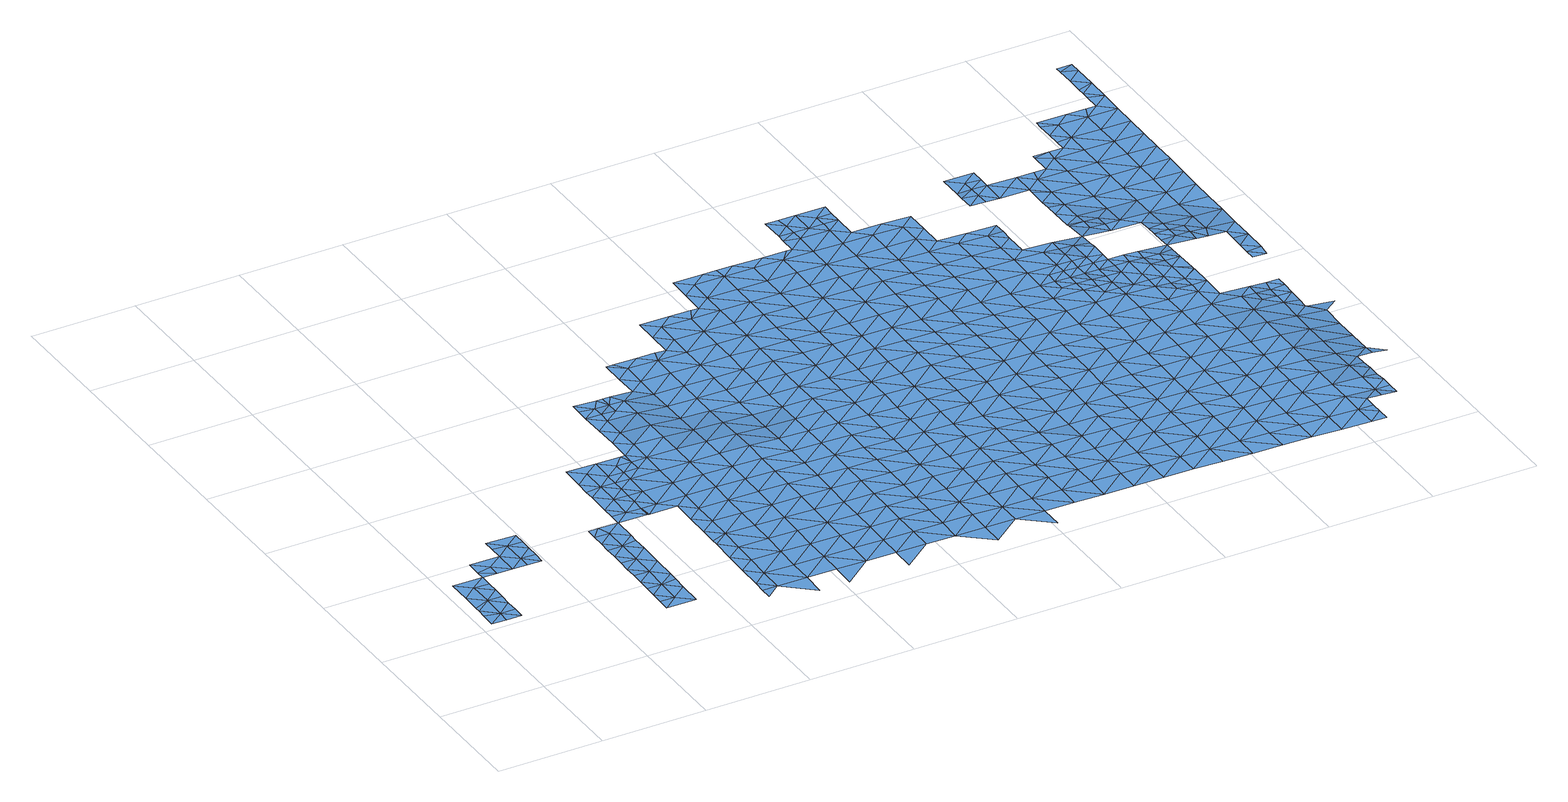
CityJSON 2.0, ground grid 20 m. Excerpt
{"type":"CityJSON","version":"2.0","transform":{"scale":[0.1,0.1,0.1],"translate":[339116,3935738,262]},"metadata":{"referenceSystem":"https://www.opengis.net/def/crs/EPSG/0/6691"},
"CityObjects":{
"waterbody1":{"type":"WaterBody","attributes":{"name":"5","class":"1140","function":"1","WaterBodyRiverFloodingRiskAttribute.description":"3","WaterBodyRiverFloodingRiskAttribute.rankOrg":"1","WaterBodyRiverFloodingRiskAttribute.adminType":"2","WaterBodyRiverFloodingRiskAttribute.scale":"L2"},"geometry":[{"type":"MultiSurface","lod":"1","boundaries":[[[0,1,2]],[[3,4,2]],[[5,2,6]],[[7,2,4]],[[8,7,4]],[[8,9,7]],[[2,5,10]],[[2,10,0]],[[2,1,3]],[[11,12,13]],[[6,7,14]],[[7,6,2]],[[13,12,9]],[[7,12,15]],[[14,7,15]],[[12,16,15]],[[11,16,12]],[[12,7,9]]]}]},
"waterbody2":{"type":"WaterBody","attributes":{"name":"5","class":"1140","function":"1","WaterBodyRiverFloodingRiskAttribute.description":"3","WaterBodyRiverFloodingRiskAttribute.rankOrg":"1","WaterBodyRiverFloodingRiskAttribute.adminType":"2","WaterBodyRiverFloodingRiskAttribute.scale":"L2"},"geometry":[{"type":"MultiSurface","lod":"1","boundaries":[[[17,18,19]],[[20,19,21]],[[19,22,21]],[[22,19,18]],[[22,18,23]],[[24,23,18]],[[22,23,25]],[[25,26,22]],[[27,22,26]],[[28,23,24]],[[29,17,19]],[[30,29,19]],[[20,30,19]],[[27,21,22]],[[31,24,32]],[[18,32,24]],[[31,28,24]],[[31,11,28]]]}]},
"waterbody3":{"type":"WaterBody","attributes":{"name":"5","class":"1140","function":"1","WaterBodyRiverFloodingRiskAttribute.description":"3","WaterBodyRiverFloodingRiskAttribute.rankOrg":"3","WaterBodyRiverFloodingRiskAttribute.adminType":"2","WaterBodyRiverFloodingRiskAttribute.scale":"L2"},"geometry":[{"type":"MultiSurface","lod":"1","boundaries":[[[33,34,35]],[[36,37,38]],[[36,39,37]],[[40,41,42]],[[43,41,40]],[[44,41,43]],[[39,45,40]],[[46,47,48]],[[37,39,40]],[[34,49,50]],[[35,51,38]],[[49,52,50]],[[53,50,52]],[[53,52,54]],[[55,37,42]],[[46,48,56]],[[56,48,53]],[[40,42,37]],[[43,40,45]],[[55,57,37]],[[33,35,57]],[[50,35,34]],[[58,53,59]],[[37,57,35]],[[35,50,51]],[[50,53,58]],[[60,48,61]],[[54,56,53]],[[61,48,47]],[[53,48,60]],[[59,53,60]],[[50,58,51]],[[35,38,37]]]}]},
"waterbody4":{"type":"WaterBody","attributes":{"name":"5","class":"1140","function":"1","WaterBodyRiverFloodingRiskAttribute.description":"3","WaterBodyRiverFloodingRiskAttribute.rankOrg":"2","WaterBodyRiverFloodingRiskAttribute.adminType":"2","WaterBodyRiverFloodingRiskAttribute.scale":"L2"},"geometry":[{"type":"MultiSurface","lod":"1","boundaries":[[[62,63,64]],[[63,62,65]],[[66,67,65]],[[62,66,65]],[[66,68,67]],[[69,70,71]],[[72,67,68]],[[72,73,74]],[[75,76,70]],[[73,72,68]],[[70,69,75]],[[66,62,77]],[[74,78,79]],[[80,68,66]],[[62,81,77]],[[75,82,76]],[[79,78,83]],[[78,74,73]],[[69,84,75]],[[85,82,86]],[[85,76,82]],[[87,80,66]],[[87,66,77]],[[68,80,73]],[[83,88,89]],[[82,90,86]],[[91,92,93]],[[93,86,90]],[[83,78,88]],[[94,82,75]],[[91,93,90]],[[84,89,95]],[[89,88,95]],[[78,73,96]],[[97,94,75]],[[75,84,97]],[[98,88,78]],[[82,94,90]],[[73,80,96]],[[90,99,91]],[[84,95,97]],[[100,80,87]],[[101,78,96]],[[102,95,88]],[[87,77,103]],[[94,104,90]],[[103,100,87]],[[98,78,101]],[[77,105,103]],[[90,104,99]],[[80,106,96]],[[100,106,80]],[[102,107,95]],[[88,98,102]],[[108,109,105]],[[97,95,107]],[[110,111,112]],[[110,99,111]],[[106,113,96]],[[105,109,103]],[[99,104,111]],[[114,115,112]],[[101,96,113]],[[94,97,116]],[[112,111,114]],[[117,111,104]],[[97,107,116]],[[103,118,100]],[[98,101,119]],[[114,120,115]],[[104,94,117]],[[115,120,121]],[[122,118,103]],[[102,98,119]],[[122,103,109]],[[117,94,116]],[[101,113,119]],[[123,113,106]],[[124,125,102]],[[126,121,127]],[[121,120,127]],[[124,102,119]],[[128,116,107]],[[106,100,123]],[[129,120,114]],[[107,102,125]],[[111,117,130]],[[114,111,131]],[[132,126,127]],[[125,128,107]],[[100,118,123]],[[133,119,113]],[[111,130,131]],[[120,134,127]],[[127,135,132]],[[117,116,128]],[[136,113,123]],[[129,114,131]],[[129,134,120]],[[122,109,137]],[[122,138,118]],[[119,139,124]],[[117,140,130]],[[134,135,127]],[[137,109,141]],[[133,113,136]],[[118,138,123]],[[142,140,117]],[[124,143,125]],[[117,128,142]],[[130,144,131]],[[139,143,124]],[[122,137,138]],[[140,144,130]],[[119,133,139]],[[145,146,141]],[[147,128,125]],[[123,148,136]],[[134,149,135]],[[150,151,152]],[[152,135,149]],[[153,137,141]],[[154,123,138]],[[155,133,136]],[[129,131,144]],[[152,149,150]],[[129,156,134]],[[128,157,142]],[[148,123,154]],[[148,155,136]],[[155,139,133]],[[147,125,143]],[[147,157,128]],[[156,129,144]],[[134,158,149]],[[142,159,140]],[[153,141,146]],[[156,158,134]],[[160,143,139]],[[157,159,142]],[[150,149,161]],[[138,137,162]],[[155,160,139]],[[140,163,144]],[[162,137,153]],[[162,164,138]],[[165,148,154]],[[159,163,140]],[[143,166,147]],[[149,167,161]],[[154,138,164]],[[144,168,156]],[[149,158,167]],[[164,165,154]],[[169,157,147]],[[148,170,155]],[[143,160,166]],[[153,146,171]],[[161,172,173]],[[156,174,158]],[[165,170,148]],[[168,144,163]],[[161,167,172]],[[168,174,156]],[[157,175,159]],[[155,176,160]],[[177,178,173]],[[147,166,169]],[[162,153,179]],[[158,180,167]],[[181,164,162]],[[179,153,171]],[[182,163,159]],[[173,172,177]],[[174,180,158]],[[175,157,169]],[[183,178,177]],[[175,182,159]],[[184,165,164]],[[181,162,179]],[[155,170,176]],[[181,184,164]],[[177,185,183]],[[166,160,186]],[[187,177,172]],[[182,188,163]],[[172,167,189]],[[190,170,165]],[[168,163,188]],[[160,176,186]],[[171,191,179]],[[189,167,180]],[[184,190,165]],[[168,192,174]],[[169,166,193]],[[194,181,179]],[[170,195,176]],[[171,196,197]],[[166,186,193]],[[187,172,189]],[[198,182,175]],[[177,187,185]],[[190,195,170]],[[192,168,188]],[[175,169,199]],[[191,171,197]],[[191,194,179]],[[194,184,181]],[[199,169,193]],[[176,200,186]],[[195,200,176]],[[174,192,201]],[[180,174,202]],[[203,190,184]],[[185,187,204]],[[194,205,184]],[[206,187,189]],[[175,199,198]],[[174,201,202]],[[188,182,207]],[[189,180,206]],[[205,203,184]],[[192,188,207]],[[197,196,208]],[[206,180,202]],[[182,198,207]],[[190,209,195]],[[186,200,210]],[[193,186,211]],[[204,187,212]],[[192,213,201]],[[214,194,191]],[[206,215,187]],[[203,209,190]],[[211,216,193]],[[195,209,200]],[[217,213,192]],[[191,197,214]],[[186,210,211]],[[217,192,207]],[[199,193,216]],[[214,197,208]],[[212,187,215]],[[201,218,202]],[[219,205,194]],[[200,220,210]],[[213,218,201]],[[214,221,194]],[[222,207,198]],[[198,199,223]],[[221,219,194]],[[224,211,210]],[[225,212,215]],[[226,203,205]],[[223,222,198]],[[227,212,225]],[[206,202,218]],[[199,216,223]],[[228,217,207]],[[200,209,220]],[[220,224,210]],[[219,226,205]],[[226,209,203]],[[229,227,230]],[[211,231,216]],[[227,225,230]],[[214,208,232]],[[217,233,213]],[[206,218,234]],[[215,206,235]],[[228,207,222]],[[208,236,232]],[[228,233,217]],[[231,211,224]],[[214,237,221]],[[235,206,234]],[[226,238,209]],[[209,239,220]],[[231,240,216]],[[241,237,214]],[[213,242,218]],[[225,215,243]],[[244,219,221]],[[229,230,245]],[[246,224,220]],[[214,232,241]],[[243,215,235]],[[230,225,243]],[[223,216,247]],[[218,248,234]],[[239,246,220]],[[222,223,247]],[[209,238,239]],[[216,240,247]],[[219,249,226]],[[213,233,242]],[[250,230,243]],[[244,249,219]],[[245,230,250]],[[234,251,235]],[[232,252,241]],[[246,253,224]],[[253,240,231]],[[221,237,244]],[[228,222,254]],[[248,218,242]],[[248,251,234]],[[226,255,238]],[[231,224,253]],[[222,247,254]],[[228,256,233]],[[250,257,245]],[[249,255,226]],[[258,237,241]],[[259,256,228]],[[243,235,251]],[[259,228,254]],[[233,256,242]],[[253,260,240]],[[251,261,243]],[[243,262,250]],[[237,258,244]],[[241,252,263]],[[264,254,247]],[[261,262,243]],[[239,238,265]],[[247,240,266]],[[258,241,263]],[[256,267,242]],[[257,250,268]],[[269,249,244]],[[246,239,265]],[[266,264,247]],[[238,255,265]],[[270,253,246]],[[248,242,267]],[[240,260,266]],[[250,262,268]],[[271,255,249]],[[252,272,263]],[[259,254,264]],[[273,260,253]],[[244,258,269]],[[251,248,274]],[[269,271,249]],[[275,256,259]],[[246,265,276]],[[248,267,274]],[[268,277,278]],[[270,246,276]],[[270,273,253]],[[279,265,255]],[[280,275,259]],[[272,281,263]],[[263,282,258]],[[283,266,260]],[[268,262,277]],[[271,284,255]],[[280,259,264]],[[285,267,256]],[[286,251,274]],[[287,288,278]],[[281,282,263]],[[282,269,258]],[[261,251,289]],[[261,290,262]],[[283,264,266]],[[265,279,276]],[[289,251,286]],[[278,277,287]],[[267,285,274]],[[262,290,277]],[[283,260,273]],[[255,284,279]],[[291,270,276]],[[292,286,274]],[[269,293,271]],[[294,280,264]],[[256,275,285]],[[295,288,287]],[[261,289,290]],[[296,293,269]],[[290,297,277]],[[291,273,270]],[[271,293,284]],[[269,282,296]],[[298,289,286]],[[299,264,283]],[[276,279,300]],[[292,274,285]],[[301,302,272]],[[280,303,275]],[[291,276,300]],[[287,277,304]],[[294,264,299]],[[284,305,279]],[[294,303,280]],[[281,272,302]],[[281,306,282]],[[293,305,284]],[[307,290,289]],[[287,304,295]],[[298,286,292]],[[302,306,281]],[[277,297,304]],[[275,308,285]],[[298,307,289]],[[282,306,296]],[[283,273,309]],[[279,310,300]],[[311,299,283]],[[305,310,279]],[[273,291,309]],[[304,312,295]],[[290,313,297]],[[307,313,290]],[[314,293,296]],[[315,311,283]],[[308,275,303]],[[292,285,308]],[[315,283,309]],[[310,316,300]],[[300,317,291]],[[318,314,296]],[[316,317,300]],[[318,296,306]],[[293,314,305]],[[294,319,303]],[[304,297,320]],[[291,321,309]],[[312,304,322]],[[294,299,319]],[[320,297,313]],[[292,308,323]],[[298,292,324]],[[298,325,307]],[[321,315,309]],[[319,299,311]],[[302,301,326]],[[324,292,323]],[[305,327,310]],[[304,328,322]],[[326,301,329]],[[319,330,303]],[[306,302,326]],[[328,304,320]],[[303,331,308]],[[332,327,305]],[[333,311,315]],[[332,305,314]],[[310,327,316]],[[330,331,303]],[[291,317,321]],[[306,334,318]],[[325,298,324]],[[313,307,325]],[[308,335,323]],[[313,336,320]],[[337,317,316]],[[306,326,338]],[[333,315,321]],[[318,339,314]],[[311,340,319]],[[341,336,313]],[[342,324,323]],[[334,306,338]],[[334,339,318]],[[313,325,341]],[[320,343,328]],[[322,328,344]],[[337,316,327]],[[335,308,331]],[[335,342,323]],[[340,311,333]],[[314,345,332]],[[319,346,330]],[[336,343,320]],[[337,347,317]],[[317,348,321]],[[324,342,325]],[[340,346,319]],[[349,350,329]],[[339,345,314]],[[326,350,338]],[[326,329,350]],[[351,331,330]],[[352,333,321]],[[328,343,344]],[[342,353,325]],[[352,340,333]],[[354,337,327]],[[317,347,348]],[[327,332,355]],[[351,330,346]],[[356,335,331]],[[357,358,338]],[[341,325,359]],[[352,321,348]],[[332,345,355]],[[337,354,347]],[[338,350,357]],[[360,356,331]],[[334,338,358]],[[334,361,339]],[[362,344,343]],[[359,363,341]],[[335,356,342]],[[352,364,340]],[[325,353,359]],[[336,363,343]],[[331,351,360]],[[358,361,334]],[[354,327,355]],[[365,350,349]],[[336,341,363]],[[346,340,364]],[[366,351,346]],[[347,367,348]],[[354,367,347]],[[364,366,346]],[[368,365,349]],[[343,369,362]],[[356,370,342]],[[345,339,361]],[[342,371,353]],[[372,369,343]],[[345,373,355]],[[350,374,357]],[[375,352,348]],[[361,373,345]],[[376,359,353]],[[343,363,372]],[[377,375,348]],[[360,351,378]],[[379,364,352]],[[376,363,359]],[[348,367,377]],[[342,370,371]],[[351,366,378]],[[358,357,374]],[[369,380,381]],[[372,380,369]],[[350,365,374]],[[379,366,364]],[[382,355,373]],[[381,383,384]],[[385,370,356]],[[354,355,386]],[[354,387,367]],[[353,371,376]],[[388,365,368]],[[360,378,389]],[[356,360,385]],[[386,355,382]],[[376,390,363]],[[383,381,380]],[[363,391,372]],[[392,358,374]],[[379,352,375]],[[393,373,361]],[[367,387,377]],[[361,358,394]],[[395,371,370]],[[366,396,378]],[[360,389,385]],[[372,397,380]],[[398,375,377]],[[358,392,394]],[[380,399,383]],[[354,386,387]],[[400,376,371]],[[396,366,379]],[[378,401,389]],[[396,401,378]],[[402,403,365]],[[363,390,391]],[[370,385,395]],[[393,361,394]],[[395,400,371]],[[382,373,393]],[[404,386,382]],[[397,399,380]],[[365,388,402]],[[374,365,403]],[[398,377,387]],[[405,379,375]],[[397,372,391]],[[406,385,389]],[[376,407,390]],[[408,394,392]],[[409,387,386]],[[392,374,408]],[[410,375,398]],[[382,393,404]],[[411,389,401]],[[407,376,400]],[[412,402,388]],[[390,413,391]],[[374,403,408]],[[414,399,397]],[[415,393,394]],[[405,416,379]],[[417,386,404]],[[406,389,411]],[[418,398,387]],[[395,385,406]],[[408,419,394]],[[375,410,405]],[[395,420,400]],[[396,379,416]],[[397,391,421]],[[406,420,395]],[[390,407,422]],[[418,410,398]],[[423,404,393]],[[401,396,416]],[[386,417,409]],[[402,424,403]],[[413,390,422]],[[400,425,407]],[[414,397,426]],[[415,423,393]],[[421,391,413]],[[397,421,426]],[[418,387,409]],[[427,408,403]],[[428,405,410]],[[394,419,415]],[[402,412,429]],[[411,401,430]],[[418,428,410]],[[425,400,420]],[[401,416,430]],[[430,431,411]],[[424,427,403]],[[427,419,408]],[[417,404,423]],[[407,432,422]],[[402,429,424]],[[433,420,406]],[[434,416,405]],[[435,432,407]],[[436,421,413]],[[406,411,433]],[[407,425,435]],[[409,417,437]],[[434,430,416]],[[433,411,431]],[[438,425,420]],[[439,405,428]],[[417,423,437]],[[429,412,440]],[[415,419,441]],[[442,436,413]],[[413,422,442]],[[443,444,409]],[[444,428,418]],[[434,405,439]],[[445,431,430]],[[443,409,437]],[[419,427,441]],[[441,446,415]],[[415,447,423]],[[442,422,432]],[[418,409,444]],[[438,420,433]],[[425,448,435]],[[424,429,449]],[[438,448,425]],[[446,447,415]],[[429,440,449]],[[435,450,432]],[[428,451,439]],[[445,430,434]],[[452,433,431]],[[448,453,435]],[[447,454,423]],[[454,443,437]],[[455,442,432]],[[442,456,436]],[[450,455,432]],[[424,449,457]],[[427,424,458]],[[427,459,441]],[[460,434,439]],[[435,453,450]],[[437,423,454]],[[461,431,445]],[[433,452,438]],[[428,444,451]],[[424,457,458]],[[462,460,439]],[[452,431,461]],[[462,439,451]],[[434,460,445]],[[443,463,444]],[[438,464,448]],[[456,442,455]],[[465,466,440]],[[452,464,438]],[[467,461,445]],[[468,463,443]],[[427,458,459]],[[449,440,466]],[[446,441,469]],[[443,454,468]],[[470,467,445]],[[460,470,445]],[[457,449,466]],[[467,471,461]],[[447,446,469]],[[472,458,457]],[[463,473,444]],[[450,453,474]],[[473,462,451]],[[441,459,469]],[[471,475,461]],[[461,475,452]],[[476,454,447]],[[453,448,477]],[[451,444,473]],[[478,472,457]],[[448,464,477]],[[478,457,466]],[[479,459,458]],[[480,464,452]],[[447,469,481]],[[475,480,452]],[[482,453,477]],[[462,483,460]],[[484,467,470]],[[474,453,482]],[[485,463,468]],[[486,483,462]],[[447,481,476]],[[464,487,477]],[[470,460,488]],[[468,454,485]],[[489,484,470]],[[462,473,486]],[[490,480,475]],[[491,492,465]],[[479,458,472]],[[480,493,464]],[[494,482,477]],[[482,495,474]],[[466,465,492]],[[454,476,485]],[[496,473,463]],[[470,488,489]],[[469,459,497]],[[469,498,481]],[[488,460,483]],[[487,464,493]],[[499,472,478]],[[477,487,494]],[[497,459,479]],[[484,489,500]],[[481,498,476]],[[478,466,499]],[[473,496,486]],[[501,482,494]],[[490,502,480]],[[463,485,503]],[[504,488,483]],[[498,469,497]],[[482,501,495]],[[466,492,499]],[[502,490,505]],[[502,506,480]],[[463,503,496]],[[472,507,479]],[[508,509,491]],[[493,480,506]],[[510,504,483]],[[492,491,509]],[[506,511,493]],[[512,513,476]],[[487,493,514]],[[515,472,499]],[[479,507,497]],[[483,486,516]],[[512,476,498]],[[511,514,493]],[[517,499,492]],[[485,476,513]],[[518,517,492]],[[486,496,516]],[[507,472,515]],[[492,509,518]],[[503,485,513]],[[519,498,497]],[[507,520,497]],[[510,483,521]],[[503,522,496]],[[483,516,521]],[[520,519,497]],[[523,522,503]],[[524,512,498]],[[525,499,517]],[[503,513,523]],[[526,510,521]],[[515,499,525]],[[519,524,498]],[[516,527,521]],[[522,528,496]],[[529,525,517]],[[515,530,507]],[[512,531,513]],[[516,496,528]],[[521,532,526]],[[533,532,521]],[[516,528,527]],[[515,525,534]],[[521,527,533]],[[513,535,523]],[[529,536,525]],[[520,507,530]],[[531,512,524]],[[531,535,513]],[[515,534,530]],[[523,535,522]],[[537,538,525]],[[539,527,528]],[[525,538,534]],[[525,536,537]],[[519,520,540]],[[522,541,528]],[[542,524,519]],[[520,530,540]],[[538,543,534]],[[544,530,534]],[[535,545,522]],[[546,539,528]],[[543,544,534]],[[541,546,528]],[[542,531,524]],[[547,519,540]],[[541,522,545]],[[548,549,530]],[[548,530,544]],[[542,519,547]],[[550,535,531]],[[540,530,549]],[[545,551,541]],[[552,547,540]],[[535,553,545]],[[531,542,550]],[[554,551,545]],[[540,549,552]],[[535,555,553]],[[545,553,554]],[[555,535,550]],[[549,556,552]],[[542,547,557]],[[558,550,542]],[[547,552,557]],[[559,553,555]],[[556,560,552]],[[555,550,561]],[[562,561,550]],[[542,557,558]],[[563,559,555]],[[564,555,561]],[[563,555,564]],[[550,558,562]],[[562,565,561]],[[562,566,565]]]}]},
"waterbody5":{"type":"WaterBody","attributes":{"name":"5","class":"1140","function":"1","WaterBodyRiverFloodingRiskAttribute.description":"3","WaterBodyRiverFloodingRiskAttribute.rankOrg":"3","WaterBodyRiverFloodingRiskAttribute.adminType":"2","WaterBodyRiverFloodingRiskAttribute.scale":"L2"},"geometry":[{"type":"MultiSurface","lod":"1","boundaries":[[[91,110,567]],[[110,568,567]],[[569,570,571]],[[92,572,573]],[[573,572,574]],[[575,574,572]],[[99,110,91]],[[45,569,571]],[[576,577,570]],[[76,569,70]],[[85,86,576]],[[569,45,71]],[[70,569,71]],[[76,85,576]],[[76,576,569]],[[569,576,570]],[[578,572,92]],[[568,110,112]],[[575,572,578]],[[579,573,574]],[[573,579,577]],[[573,577,576]],[[576,86,573]],[[86,93,573]],[[93,92,573]],[[567,578,92]],[[568,578,567]],[[92,91,567]]]}]},
"waterbody6":{"type":"WaterBody","attributes":{"name":"5","class":"1140","function":"1","WaterBodyRiverFloodingRiskAttribute.description":"3","WaterBodyRiverFloodingRiskAttribute.rankOrg":"3","WaterBodyRiverFloodingRiskAttribute.adminType":"2","WaterBodyRiverFloodingRiskAttribute.scale":"L2"},"geometry":[{"type":"MultiSurface","lod":"1","boundaries":[[[580,126,132]],[[132,152,580]],[[135,152,132]],[[581,582,580]],[[152,581,580]],[[583,580,582]],[[581,152,151]],[[580,583,126]]]}]},
"waterbody7":{"type":"WaterBody","attributes":{"name":"5","class":"1140","function":"1","WaterBodyRiverFloodingRiskAttribute.description":"3","WaterBodyRiverFloodingRiskAttribute.rankOrg":"3","WaterBodyRiverFloodingRiskAttribute.adminType":"2","WaterBodyRiverFloodingRiskAttribute.scale":"L2"},"geometry":[{"type":"MultiSurface","lod":"1","boundaries":[[[584,585,586]],[[383,399,585]],[[587,588,589]],[[399,586,585]],[[585,384,383]],[[587,426,588]],[[384,585,590]],[[586,587,589]],[[399,587,586]],[[414,426,587]],[[585,584,590]],[[414,587,399]]]}]},
"waterbody8":{"type":"WaterBody","attributes":{"name":"5","class":"1140","function":"1","WaterBodyRiverFloodingRiskAttribute.description":"3","WaterBodyRiverFloodingRiskAttribute.rankOrg":"3","WaterBodyRiverFloodingRiskAttribute.adminType":"2","WaterBodyRiverFloodingRiskAttribute.scale":"L2"},"geometry":[{"type":"MultiSurface","lod":"1","boundaries":[[[484,471,467]],[[471,490,475]],[[490,471,591]],[[592,505,591]],[[490,591,505]],[[471,484,591]],[[484,500,591]],[[591,500,592]]]}]},
"waterbody9":{"type":"WaterBody","attributes":{"name":"5","class":"1140","function":"1","WaterBodyRiverFloodingRiskAttribute.description":"3","WaterBodyRiverFloodingRiskAttribute.rankOrg":"2","WaterBodyRiverFloodingRiskAttribute.adminType":"2","WaterBodyRiverFloodingRiskAttribute.scale":"L2"},"geometry":[{"type":"MultiSurface","lod":"1","boundaries":[[[593,594,595]],[[593,595,592]],[[592,596,505]],[[596,592,595]],[[597,596,595]],[[598,597,595]],[[593,592,500]],[[595,594,598]]]}]},
"waterbody10":{"type":"WaterBody","attributes":{"name":"5","class":"1140","function":"1","WaterBodyRiverFloodingRiskAttribute.description":"3","WaterBodyRiverFloodingRiskAttribute.rankOrg":"3","WaterBodyRiverFloodingRiskAttribute.adminType":"2","WaterBodyRiverFloodingRiskAttribute.scale":"L2"},"geometry":[{"type":"MultiSurface","lod":"1","boundaries":[[[502,505,599]],[[600,601,602]],[[601,599,603]],[[603,599,604]],[[596,604,599]],[[599,601,506]],[[604,596,597]],[[601,511,506]],[[602,601,603]],[[505,596,599]],[[600,514,601]],[[506,502,599]],[[514,511,601]]]}]},
"waterbody11":{"type":"WaterBody","attributes":{"name":"5","class":"1140","function":"1","WaterBodyRiverFloodingRiskAttribute.description":"3","WaterBodyRiverFloodingRiskAttribute.rankOrg":"2","WaterBodyRiverFloodingRiskAttribute.adminType":"2","WaterBodyRiverFloodingRiskAttribute.scale":"L2"},"geometry":[{"type":"MultiSurface","lod":"1","boundaries":[[[605,606,607]],[[606,608,609]],[[605,607,610]],[[608,606,605]],[[611,605,610]],[[605,612,608]],[[612,605,611]],[[611,613,612]],[[614,615,616]],[[615,617,618]],[[613,619,612]],[[613,611,620]],[[615,614,617]],[[618,621,622]],[[617,621,618]],[[620,619,613]],[[623,622,621]],[[614,624,617]],[[625,626,623]],[[621,625,623]],[[626,625,620]],[[625,627,620]],[[628,629,624]],[[630,617,624]],[[620,627,619]],[[628,631,629]],[[621,617,630]],[[632,625,621]],[[627,633,619]],[[631,634,629]],[[630,624,629]],[[625,635,627]],[[621,630,632]],[[636,637,638]],[[635,625,632]],[[633,627,639]],[[636,640,634]],[[641,629,634]],[[629,642,630]],[[635,643,627]],[[636,638,640]],[[639,627,643]],[[641,634,640]],[[638,644,640]],[[632,630,642]],[[629,641,642]],[[645,635,632]],[[646,647,648]],[[649,639,643]],[[650,639,649]],[[650,651,652]],[[653,645,632]],[[645,643,635]],[[640,654,641]],[[649,651,650]],[[647,655,644]],[[632,642,653]],[[647,646,655]],[[640,644,654]],[[656,642,641]],[[643,657,649]],[[658,659,660]],[[661,651,649]],[[646,662,655]],[[644,655,654]],[[659,663,664]],[[658,663,659]],[[641,654,665]],[[666,661,649]],[[643,645,657]],[[667,668,664]],[[656,641,665]],[[662,669,655]],[[653,642,656]],[[667,662,668]],[[666,649,657]],[[655,670,654]],[[656,671,653]],[[653,672,645]],[[664,663,667]],[[671,672,653]],[[672,657,645]],[[667,669,662]],[[654,670,665]],[[673,661,674]],[[661,666,674]],[[675,673,674]],[[655,669,670]],[[675,676,677]],[[665,678,656]],[[677,676,679]],[[676,675,674]],[[680,671,656]],[[665,670,681]],[[657,672,682]],[[666,657,683]],[[678,665,681]],[[678,680,656]],[[674,666,683]],[[657,682,683]],[[671,684,672]],[[679,676,685]],[[680,684,671]],[[672,686,682]],[[674,683,687]],[[676,674,688]],[[688,674,687]],[[676,688,685]],[[682,689,683]],[[686,689,682]],[[672,684,686]],[[683,690,687]],[[691,685,688]],[[689,690,683]],[[692,691,688]],[[693,692,688]],[[688,687,693]],[[693,687,690]],[[692,694,695]],[[693,694,692]],[[695,694,696]],[[697,696,698]],[[698,696,694]],[[699,697,698]],[[700,699,701]],[[700,702,703]],[[699,698,701]],[[702,700,701]]]}]},
"waterbody12":{"type":"WaterBody","attributes":{"name":"5","class":"1140","function":"1","WaterBodyRiverFloodingRiskAttribute.description":"3","WaterBodyRiverFloodingRiskAttribute.rankOrg":"3","WaterBodyRiverFloodingRiskAttribute.adminType":"2","WaterBodyRiverFloodingRiskAttribute.scale":"L2"},"geometry":[{"type":"MultiSurface","lod":"1","boundaries":[[[504,510,704]],[[705,706,707]],[[705,707,708]],[[594,704,510]],[[593,704,594]],[[709,710,711]],[[597,710,712]],[[533,707,532]],[[713,710,709]],[[714,706,705]],[[714,715,706]],[[710,598,594]],[[711,594,510]],[[593,500,704]],[[707,706,532]],[[598,710,597]],[[711,510,526]],[[526,532,711]],[[716,706,715]],[[716,709,706]],[[532,709,711]],[[711,710,594]],[[706,709,532]],[[713,712,710]],[[717,712,713]],[[489,704,500]],[[704,489,488]],[[488,504,704]],[[546,708,707]],[[539,546,707]],[[533,539,707]],[[527,539,533]]]}]},
"waterbody13":{"type":"WaterBody","attributes":{"name":"5","class":"1140","function":"1","WaterBodyRiverFloodingRiskAttribute.description":"3","WaterBodyRiverFloodingRiskAttribute.rankOrg":"1","WaterBodyRiverFloodingRiskAttribute.adminType":"2","WaterBodyRiverFloodingRiskAttribute.scale":"L2"},"geometry":[{"type":"MultiSurface","lod":"1","boundaries":[[[609,718,719]],[[612,720,608]],[[608,720,718]],[[608,718,609]],[[720,721,718]],[[721,719,718]]]}]},
"waterbody14":{"type":"WaterBody","attributes":{"name":"5","class":"1140","function":"1","WaterBodyRiverFloodingRiskAttribute.description":"3","WaterBodyRiverFloodingRiskAttribute.rankOrg":"3","WaterBodyRiverFloodingRiskAttribute.adminType":"2","WaterBodyRiverFloodingRiskAttribute.scale":"L2"},"geometry":[{"type":"MultiSurface","lod":"1","boundaries":[[[600,722,616]],[[600,631,722]],[[614,616,722]],[[628,624,614]],[[722,628,614]],[[722,631,628]]]}]},
"waterbody15":{"type":"WaterBody","attributes":{"name":"5","class":"1140","function":"1","WaterBodyRiverFloodingRiskAttribute.description":"3","WaterBodyRiverFloodingRiskAttribute.rankOrg":"4","WaterBodyRiverFloodingRiskAttribute.adminType":"2","WaterBodyRiverFloodingRiskAttribute.scale":"L2"},"geometry":[{"type":"MultiSurface","lod":"1","boundaries":[[[716,713,709]],[[723,713,716]],[[716,715,723]],[[715,724,723]],[[723,717,713]],[[725,717,723]],[[724,725,723]]]}]},
"waterbody16":{"type":"WaterBody","attributes":{"name":"5","class":"1140","function":"1","WaterBodyRiverFloodingRiskAttribute.description":"3","WaterBodyRiverFloodingRiskAttribute.rankOrg":"3","WaterBodyRiverFloodingRiskAttribute.adminType":"2","WaterBodyRiverFloodingRiskAttribute.scale":"L2"},"geometry":[{"type":"MultiSurface","lod":"1","boundaries":[[[726,727,728]],[[726,551,727]],[[559,563,727]],[[728,729,726]],[[554,727,551]],[[563,728,727]],[[553,559,554]],[[559,727,554]]]}]},
"waterbody17":{"type":"WaterBody","attributes":{"name":"5","class":"1140","function":"1","WaterBodyRiverFloodingRiskAttribute.description":"3","WaterBodyRiverFloodingRiskAttribute.rankOrg":"3","WaterBodyRiverFloodingRiskAttribute.adminType":"2","WaterBodyRiverFloodingRiskAttribute.scale":"L2"},"geometry":[{"type":"MultiSurface","lod":"1","boundaries":[[[730,731,637]],[[638,637,731]],[[647,731,648]],[[644,638,647]],[[731,647,638]],[[648,731,725]],[[731,730,725]]]}]}
},
"vertices":[
[30,180,27],[59,180,27],[31,203,27],[59,203,27],[59,226,27],[2,209,27],[3,227,27],[32,249,27],[60,249,27],[60,272,27],[2,181,27],[61,318,27],[32,296,27],[61,295,27],[3,237,27],[4,273,27],[4,319,27],
[119,388,27],[119,363,27],[147,386,27],[176,385,27],[175,362,27],[147,340,27],[118,317,27],[90,341,27],[146,317,27],[174,316,27],[175,339,27],[89,318,27],[119,410,27],[176,409,27],[61,334,27],[62,364,27],
[287,245,27],[286,222,27],[315,244,27],[344,296,27],[316,291,27],[344,267,27],[344,313,27],[317,337,27],[288,337,27],[288,314,27],[307,360,27],[289,360,27],[345,359,27],[284,106,26],[284,83,26],[312,106,26],[286,199,27],[314,198,27],[343,221,27],[285,175,27],[313,152,26],[285,152,27],[287,291,27],[284,129,27],[287,268,27],[342,174,27],[342,157,26],[341,128,26],[340,82,26],
[481,56,24],[453,55,24],[453,34,24],[454,80,24],[482,103,24],[454,126,25],[483,149,25],[404,358,27],[402,381,27],[402,358,27],[455,172,26],[484,195,26],[456,219,27],[431,381,27],[403,405,27],[538,55,24],[485,241,27],[456,230,27],[540,148,25],[537,9,24],[431,427,27],[457,265,27],[459,357,27],[403,428,27],[404,451,27],[539,102,24],[486,287,27],[458,311,27],[432,473,27],[433,496,27],[404,497,27],[404,474,27],[488,426,27],[486,334,27],[541,194,26],[487,380,27],[542,286,27],[461,496,27],[596,147,24],[541,240,27],[543,333,27],[596,101,24],[489,472,27],[595,54,24],[597,193,25],[544,379,27],[594,8,24],[651,53,24],[461,519,27],[490,519,27],[462,542,27],[598,239,26],[491,565,28],[463,588,27],[545,425,27],[546,471,27],[653,146,24],[599,285,26],[491,611,26],[464,635,25],[652,100,24],[654,192,24],[600,332,27],[601,378,27],[464,681,24],[492,657,24],[601,424,27],[548,610,25],[546,518,27],[547,564,26],[493,680,24],[656,284,26],[549,656,23],[521,680,23],[655,238,25],[709,98,24],[710,145,24],[656,331,26],[603,516,26],[708,52,24],[602,470,27],[657,377,26],[604,563,23],[707,6,24],[765,51,24],[658,423,26],[711,237,24],[550,702,22],[535,726,22],[522,726,22],[521,703,22],[766,97,24],[711,191,24],[712,283,25],[605,609,21],[659,469,26],[606,655,20],[660,515,24],[713,330,25],[579,725,20],[766,144,24],[661,562,21],[767,190,24],[768,236,24],[714,376,25],[606,701,19],[661,608,19],[715,422,24],[769,282,24],[821,50,24],[607,748,19],[579,771,19],[662,654,19],[716,468,24],[770,329,24],[608,794,19],[580,817,19],[822,96,24],[663,700,19],[823,143,24],[716,514,22],[592,817,19],[824,189,24],[637,816,19],[771,375,24],[665,793,19],[717,561,20],[664,747,19],[825,235,24],[879,95,24],[718,607,19],[771,421,23],[880,142,24],[826,281,24],[877,3,24],[878,49,24],[773,513,21],[772,467,22],[826,328,24],[719,653,19],[720,699,18],[881,234,24],[672,816,19],[881,188,24],[721,746,18],[774,560,19],[935,48,24],[882,280,23],[827,374,23],[828,420,22],[694,815,18],[776,652,18],[936,94,23],[721,792,18],[829,466,21],[775,606,18],[776,698,18],[937,187,23],[883,327,23],[936,141,23],[831,559,19],[830,512,20],[884,373,22],[722,838,18],[938,233,22],[694,862,18],[831,605,18],[695,908,18],[723,884,18],[885,419,21],[991,47,23],[832,651,18],[777,745,19],[778,791,18],[991,1,24],[993,140,22],[939,279,22],[940,325,21],[886,465,20],[992,93,23],[833,697,18],[779,837,18],[994,186,22],[752,907,18],[941,372,20],[886,511,19],[834,743,18],[995,232,22],[780,883,18],[835,790,18],[1048,46,23],[941,418,20],[887,558,19],[996,278,21],[889,650,18],[792,906,18],[1050,139,22],[888,604,18],[942,464,19],[836,836,18],[836,882,18],[1049,92,23],[944,557,19],[996,324,20],[943,510,19],[890,696,18],[808,906,18],[1051,185,22],[998,417,19],[1051,231,21],[1105,45,23],[999,463,19],[891,742,18],[946,649,18],[997,371,19],[837,928,18],[809,952,18],[1053,323,19],[945,603,18],[1106,91,23],[1106,138,22],[1000,509,19],[1052,277,20],[946,695,18],[891,789,18],[838,975,18],[810,998,18],[892,835,18],[893,881,18],[1055,416,19],[947,741,18],[1108,230,21],[1001,602,18],[867,997,18],[1107,184,22],[894,927,18],[948,788,18],[1001,556,19],[1054,370,19],[1161,44,23],[1162,90,23],[1002,648,18],[895,974,18],[1109,276,20],[1163,137,22],[949,834,18],[1003,694,18],[1056,462,19],[1110,322,19],[1057,555,19],[893,997,18],[950,880,18],[1165,229,21],[1056,508,19],[1111,369,19],[1111,415,19],[1164,183,22],[1058,601,19],[951,926,18],[1112,461,19],[923,996,18],[1004,740,18],[1005,787,18],[1006,833,18],[1219,89,22],[1166,321,19],[951,973,18],[1218,43,23],[1059,647,18],[1060,693,18],[1166,275,19],[1113,507,19],[1221,182,21],[1061,739,18],[1007,925,18],[1167,368,19],[1220,136,22],[1221,228,20],[1114,554,19],[1006,879,18],[1061,786,18],[1008,972,18],[980,995,18],[1222,274,19],[1115,600,19],[1168,414,19],[1169,460,19],[1275,42,23],[1275,88,22],[1116,646,18],[1170,506,19],[1062,832,18],[1224,367,19],[1223,320,19],[1117,738,18],[1276,135,21],[1277,181,21],[1063,878,18],[1116,692,18],[1278,227,20],[1026,994,18],[1064,924,18],[1171,553,19],[1332,87,21],[1171,599,19],[1225,413,19],[1331,41,22],[1037,994,18],[1118,785,18],[1119,831,18],[1065,971,18],[1279,273,19],[1333,133,21],[1226,505,19],[1120,877,18],[1225,459,19],[1172,645,18],[1227,551,19],[1066,1017,18],[1037,1024,18],[1280,319,19],[1066,1040,18],[1038,1040,18],[1174,737,18],[1280,366,18],[1281,412,18],[1388,40,21],[1173,691,18],[1121,923,18],[1121,969,18],[1334,180,20],[1335,272,19],[1335,226,19],[1175,784,18],[1228,598,18],[1122,1016,18],[1282,458,18],[1094,1039,18],[1175,830,18],[1229,644,18],[1389,86,21],[1390,132,20],[1336,318,18],[1284,550,18],[1230,736,18],[1176,876,18],[1390,179,19],[1338,411,18],[1283,504,18],[1230,690,18],[1445,39,21],[1178,968,18],[1123,1039,18],[1392,271,18],[1285,597,18],[1337,365,18],[1339,457,18],[1391,225,19],[1231,783,18],[1150,992,18],[1177,922,18],[1393,317,18],[1446,131,19],[1232,829,18],[1151,1038,18],[1447,178,19],[1340,503,18],[1445,85,20],[1285,643,18],[1286,689,18],[1234,921,18],[1287,735,18],[1341,596,18],[1233,875,18],[1207,991,18],[1394,364,18],[1288,782,18],[1340,549,18],[1501,38,20],[1448,224,18],[1235,967,17],[1395,410,18],[1395,456,18],[1342,642,18],[1449,270,18],[1450,316,18],[1289,828,18],[1502,84,19],[1262,898,18],[1396,502,18],[1344,734,18],[1290,874,18],[1450,363,18],[1263,944,18],[1263,990,17],[1503,130,18],[1504,177,18],[1505,223,18],[1398,595,18],[1343,688,18],[1397,548,18],[1452,455,18],[1345,781,18],[1558,37,19],[1559,83,18],[1371,664,18],[1451,409,18],[1505,269,17],[1399,641,18],[1371,688,18],[1560,176,17],[1453,501,18],[1318,897,17],[1372,711,18],[1507,362,18],[1345,827,17],[1560,129,18],[1561,222,16],[1400,733,18],[1506,315,18],[1346,873,16],[1455,594,18],[1399,664,18],[1508,408,18],[1454,547,18],[1373,803,18],[1427,617,18],[1427,640,18],[1400,710,18],[1615,36,18],[1615,82,17],[1401,780,17],[1374,849,17],[1375,896,16],[1510,500,18],[1562,268,16],[1563,314,16],[1616,128,17],[1428,663,18],[1375,871,17],[1429,733,17],[1509,454,18],[1455,617,18],[1428,710,17],[1429,756,17],[1618,221,15],[1643,35,18],[1643,59,18],[1483,616,17],[1430,779,16],[1564,360,16],[1565,407,17],[1430,802,16],[1617,175,16],[1510,546,17],[1644,105,17],[1644,82,17],[1620,313,14],[1619,267,14],[1511,593,17],[1566,499,16],[1565,453,17],[1620,359,14],[1673,127,15],[1512,616,17],[1539,569,17],[1567,545,16],[1672,104,16],[1675,220,12],[1621,406,14],[1540,615,16],[1540,592,16],[1674,174,14],[1622,452,14],[1701,104,15],[1701,127,15],[1702,150,14],[1568,568,16],[1675,266,11],[1595,522,16],[1677,358,9],[1702,173,12],[1702,196,12],[1623,498,14],[1596,568,16],[1676,312,10],[1703,219,10],[1703,242,9],[1678,405,9],[1652,521,13],[1732,265,6],[1651,475,12],[1651,498,13],[1679,451,11],[1732,242,8],[1733,311,4],[1734,357,3],[1679,474,11],[1760,241,5],[1707,427,8],[1735,404,4],[1707,473,11],[1707,447,9],[1712,427,7],[1763,426,2],
[433,520,27],[453,542,27],[374,382,27],[346,406,27],[346,383,27],[377,521,27],[376,474,27],[348,498,27],[349,544,27],[375,428,27],[347,452,27],[405,543,27],[347,471,27],
[493,703,23],[509,726,22],[465,727,23],[465,708,23],
[1062,1086,18],[1066,1063,18],[1095,1086,18],[1123,1062,18],[1151,1062,18],[1152,1085,18],[1038,1087,18],
[1400,687,18],[1428,687,17],
[1456,663,17],[1484,662,17],[1456,686,17],[1457,709,17],[1485,709,16],[1485,686,16],
[1457,732,17],[1487,801,11],[1458,778,15],[1486,773,14],[1486,755,16],[1485,727,16],
[1405,1011,4],[1377,1017,4],[1377,988,4],[1406,1034,3],[1378,1034,3],[1406,987,4],[1433,987,3],[1434,1033,3],[1462,1010,3],[1516,847,7],[1488,853,6],[1488,847,7],[1516,870,6],[1488,894,5],[1491,1032,3],[1490,986,3],[1517,916,4],[1489,920,4],[1489,940,3],[1544,846,6],[1518,962,3],[1490,977,3],[1519,1009,3],[1544,823,7],[1572,823,6],[1573,869,4],[1543,800,7],[1574,915,3],[1524,1032,3],[1600,799,6],[1575,961,3],[1600,773,8],[1599,753,9],[1627,752,9],[1547,1031,3],[1628,775,8],[1629,822,5],[1630,868,3],[1575,1008,3],[1656,752,8],[1631,960,3],[1676,705,7],[1655,729,9],[1655,706,8],[1576,1054,3],[1548,1071,3],[1578,1077,3],[1548,1077,3],[1630,914,3],[1685,774,6],[1684,728,8],[1686,867,3],[1632,1007,3],[1737,612,4],[1710,633,5],[1710,612,5],[1605,1076,3],[1712,705,5],[1739,635,5],[1711,658,4],[1685,821,4],[1633,1053,3],[1740,681,4],[1711,681,5],[1740,727,4],[1741,773,4],[1687,913,3],[1688,959,3],[1605,1096,3],[1634,1099,3],[1606,1123,2],[1635,1145,2],[1606,1155,2],[1743,866,3],[1607,1169,2],[1744,912,3],[1742,820,3],[1689,1006,3],[1690,1052,3],[1745,958,3],[1663,1168,2],[1745,1004,3],[1690,1098,2],[1691,1144,2],[1746,1051,2],[1747,1097,2],[1700,1167,2],[1720,1167,2],[1748,1143,2],[1749,1189,2],[1721,1199,2],[1721,1213,2],[1721,1226,2],[1750,1236,2],[1722,1259,2],[1722,1293,1],[1750,1282,2],[1751,1305,1],[1722,1305,1],
[1455,640,17],[1597,614,15],[1569,638,15],[1568,592,16],[1597,610,16],[1541,661,16],[1513,685,16],[1512,639,17],[1514,708,16],[1541,685,15],[1597,619,15],[1597,660,14],[1569,661,14],[1542,708,15],
[1406,1057,3],[1378,1080,3],[1435,1054,3],[1435,1079,3],
[1515,824,8],
[1570,684,14],[1598,689,12],[1598,707,11],
[1684,520,12],[1680,497,11],[1708,500,11],[1708,520,11],
[1599,728,10],[1627,729,10]
]}
